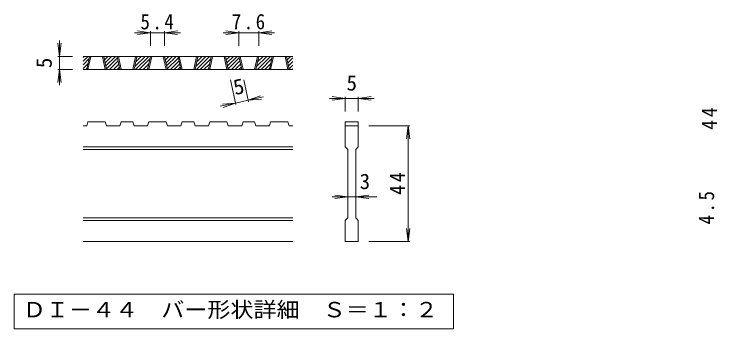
# Model space of a CAD drawing. Units: millimetres on the paper, enlarged 10 times, with parts at other scales. Extents: x -1770 to 2437, y -1938 to 1595.
# Drawn here: x -1770 to -430, y -1189 to -590 of the extents above; entities that cross this region are included whole.
import ezdxf
from ezdxf.enums import TextEntityAlignment as Align

# ---------------------------------------------------------------- set-up
doc = ezdxf.new("R2010")
doc.units = ezdxf.units.MM
doc.header["$LTSCALE"] = 10
doc.layers.add('D-0', color=3, linetype='Continuous', lineweight=9)
doc.layers.add('D-4', color=7, linetype='Continuous', lineweight=9)
doc.styles.add('ＭＳ ゴシック', font='')
doc.styles.get('ＭＳ ゴシック').set_extended_font_data('MS Gothic')

msp = doc.modelspace()

# ---------------------------------------------------------------- linework, layer by layer
at = {"layer": 'D-0'}
for p, q in [((-1638.67, -679.44), (-1629.61, -670.37)), ((-1638.67, -672.37), (-1636.68, -670.37)), ((-1238.67, -670.37), (-1638.67, -670.37)), ((-1638.67, -686.51), (-1627.51, -675.35)), ((-1631.8, -695.37), (-1626.45, -670.37)), ((-1629.3, -695.37), (-1623.95, -670.37)), ((-1601.8, -670.37), (-1596.45, -695.37)), ((-1599.3, -670.37), (-1593.95, -695.37)), ((-1599.13, -671.17), (-1598.33, -670.37)), ((-1597.88, -677), (-1591.26, -670.37)), ((-1596.63, -682.82), (-1584.19, -670.37)), ((-1595.39, -688.65), (-1577.12, -670.37)), ((-1594.14, -694.47), (-1573.08, -673.41)), ((-1587.97, -695.37), (-1571.84, -679.24)), ((-1568.38, -695.37), (-1573.73, -670.37)), ((-1565.88, -695.37), (-1571.23, -670.37)), ((-1538.38, -670.37), (-1543.73, -695.37)), ((-1535.88, -670.37), (-1541.23, -695.37)), ((-1540.06, -689.88), (-1520.55, -670.37)), ((-1538.48, -695.37), (-1513.48, -670.37)), ((-1538.13, -680.89), (-1527.62, -670.37)), ((-1536.21, -671.89), (-1534.69, -670.37)), ((-1531.41, -695.37), (-1511.38, -675.35)), ((-1515.67, -695.37), (-1510.32, -670.37)), ((-1513.17, -695.37), (-1507.82, -670.37)), ((-1485.67, -670.37), (-1480.32, -695.37)), ((-1483.17, -670.37), (-1477.82, -695.37)), ((-1483, -671.17), (-1482.2, -670.37)), ((-1481.75, -677), (-1475.13, -670.37)), ((-1480.5, -682.82), (-1468.05, -670.37)), ((-1479.26, -688.65), (-1460.98, -670.37)), ((-1478.01, -694.47), (-1456.95, -673.41)), ((-1471.84, -695.37), (-1455.7, -679.24)), ((-1452.25, -695.37), (-1457.6, -670.37)), ((-1449.75, -695.37), (-1455.1, -670.37)), ((-1422.25, -670.37), (-1427.6, -695.37)), ((-1419.75, -670.37), (-1425.1, -695.37)), ((-1423.92, -689.88), (-1404.42, -670.37)), ((-1422.34, -695.37), (-1397.34, -670.37)), ((-1422, -680.89), (-1411.49, -670.37)), ((-1420.07, -671.89), (-1418.56, -670.37)), ((-1415.27, -695.37), (-1395.25, -675.35)), ((-1399.53, -695.37), (-1394.18, -670.37)), ((-1397.03, -695.37), (-1391.68, -670.37)), ((-1369.53, -670.37), (-1364.18, -695.37)), ((-1367.03, -670.37), (-1361.68, -695.37)), ((-1366.86, -671.17), (-1366.06, -670.37)), ((-1365.62, -677), (-1358.99, -670.37)), ((-1364.37, -682.82), (-1351.92, -670.37)), ((-1363.12, -688.65), (-1344.85, -670.37)), ((-1361.88, -694.47), (-1340.82, -673.41)), ((-1355.71, -695.37), (-1339.57, -679.24)), ((-1336.12, -695.37), (-1341.47, -670.37)), ((-1333.62, -695.37), (-1338.97, -670.37)), ((-1306.12, -670.37), (-1311.47, -695.37)), ((-1303.62, -670.37), (-1308.97, -695.37)), ((-1307.79, -689.88), (-1288.28, -670.37)), ((-1306.21, -695.37), (-1281.21, -670.37)), ((-1305.87, -680.89), (-1295.35, -670.37)), ((-1303.94, -671.89), (-1302.43, -670.37)), ((-1299.14, -695.37), (-1279.12, -675.35)), ((-1283.4, -695.37), (-1278.05, -670.37)), ((-1280.9, -695.37), (-1275.55, -670.37)), ((-1253.4, -670.37), (-1248.05, -695.37)), ((-1250.9, -670.37), (-1245.55, -695.37)), ((-1250.73, -671.17), (-1249.93, -670.37)), ((-1249.48, -677), (-1242.86, -670.37)), ((-1248.24, -682.82), (-1238.67, -673.26)), ((-1246.99, -688.65), (-1238.67, -680.33)), ((-1638.67, -693.58), (-1629.44, -684.35)), ((-1238.67, -695.37), (-1638.67, -695.37)), ((-1633.4, -695.37), (-1631.36, -693.34)), ((-1580.9, -695.37), (-1570.59, -685.06)), ((-1573.83, -695.37), (-1569.34, -690.88)), ((-1524.33, -695.37), (-1513.31, -684.35)), ((-1517.26, -695.37), (-1515.23, -693.34)), ((-1464.77, -695.37), (-1454.46, -685.06)), ((-1457.7, -695.37), (-1453.21, -690.88)), ((-1408.2, -695.37), (-1397.17, -684.35)), ((-1401.13, -695.37), (-1399.1, -693.34)), ((-1348.64, -695.37), (-1338.32, -685.06)), ((-1341.57, -695.37), (-1337.08, -690.88)), ((-1292.07, -695.37), (-1281.04, -684.35)), ((-1285, -695.37), (-1282.97, -693.34)), ((-1245.75, -694.47), (-1238.67, -687.4)), ((-1239.58, -695.37), (-1238.67, -694.47)), ((-1631.8, -802.87), (-1638.67, -802.87)), ((-1631.8, -802.87), (-1629.3, -795.37)), ((-1596.45, -795.37), (-1629.3, -795.37)), ((-1596.45, -795.37), (-1593.95, -802.87)), ((-1568.38, -802.87), (-1593.95, -802.87)), ((-1568.38, -802.87), (-1565.88, -795.37)), ((-1543.73, -795.37), (-1565.88, -795.37)), ((-1543.73, -795.37), (-1541.23, -802.87)), ((-1515.67, -802.87), (-1541.23, -802.87)), ((-1515.67, -802.87), (-1513.17, -795.37)), ((-1480.32, -795.37), (-1513.17, -795.37)), ((-1477.82, -802.87), (-1480.32, -795.37)), ((-1452.25, -802.87), (-1477.82, -802.87)), ((-1452.25, -802.87), (-1449.75, -795.37)), ((-1427.6, -795.37), (-1449.75, -795.37)), ((-1427.6, -795.37), (-1425.1, -802.87)), ((-1399.53, -802.87), (-1425.1, -802.87)), ((-1399.53, -802.87), (-1397.03, -795.37)), ((-1397.03, -795.37), (-1364.18, -795.37)), ((-1361.68, -802.87), (-1364.18, -795.37)), ((-1336.12, -802.87), (-1361.68, -802.87)), ((-1336.12, -802.87), (-1333.62, -795.37)), ((-1311.47, -795.37), (-1333.62, -795.37)), ((-1311.47, -795.37), (-1308.97, -802.87)), ((-1283.4, -802.87), (-1308.97, -802.87)), ((-1283.4, -802.87), (-1280.9, -795.37)), ((-1280.9, -795.37), (-1248.05, -795.37)), ((-1245.55, -802.87), (-1248.05, -795.37)), ((-1238.67, -802.87), (-1245.55, -802.87)), ((-1138.67, -795.37), (-1113.67, -795.37)), ((-1138.67, -795.37), (-1138.67, -802.87)), ((-1138.67, -802.87), (-1113.67, -802.87)), ((-1138.67, -842.87), (-1138.67, -802.87)), ((-1113.67, -795.37), (-1113.67, -802.87)), ((-1113.67, -802.87), (-1113.67, -842.87)), ((-1238.67, -842.87), (-1638.67, -842.87)), ((-1138.67, -842.87), (-1133.68, -847.87)), ((-1118.68, -847.87), (-1113.67, -842.87)), ((-1238.67, -847.87), (-1638.67, -847.87)), ((-1133.68, -977.87), (-1133.68, -847.87)), ((-1118.68, -847.87), (-1118.68, -977.87)), ((-1238.67, -977.87), (-1638.67, -977.87)), ((-1118.68, -977.87), (-1113.67, -982.87)), ((-1238.67, -982.87), (-1638.67, -982.87)), ((-1113.67, -982.87), (-1113.67, -1022.87)), ((-1238.67, -1022.87), (-1638.67, -1022.87)), ((-1113.67, -1022.87), (-1138.67, -1022.87))]:
    msp.add_line(p, q, dxfattribs=at)
msp.add_lwpolyline([(-1138.67, -1022.87), (-1138.67, -982.87), (-1133.68, -977.87)], dxfattribs=at)
at = {"layer": 'D-0', "color": 7}
msp.add_lwpolyline([(-1770.33, -1122.87), (-1770.33, -1189.32), (-932.02, -1189.32), (-932.02, -1122.87)], close=True, dxfattribs=at)
at = {"layer": 'D-4'}
for p, q in [((-1510.32, -625.37), (-1540.32, -625.37)), ((-1510.32, -625.37), (-1535.1, -622.11)), ((-1510.32, -625.37), (-1535.1, -628.64)), ((-1510.32, -622.37), (-1510.32, -650.37)), ((-1483.17, -625.37), (-1510.32, -625.37)), ((-1483.17, -625.37), (-1458.38, -622.11)), ((-1483.17, -622.37), (-1483.17, -650.37)), ((-1483.17, -625.37), (-1458.38, -628.64)), ((-1483.17, -625.37), (-1453.17, -625.37)), ((-1341.47, -625.37), (-1371.47, -625.37)), ((-1341.47, -625.37), (-1366.25, -622.11)), ((-1341.47, -625.37), (-1366.25, -628.64)), ((-1341.47, -622.37), (-1341.47, -650.37)), ((-1303.62, -625.37), (-1341.47, -625.37)), ((-1303.62, -625.37), (-1278.83, -622.11)), ((-1303.62, -622.37), (-1303.62, -650.37)), ((-1303.62, -625.37), (-1278.83, -628.64)), ((-1303.62, -625.37), (-1273.62, -625.37)), ((-1683.67, -670.37), (-1683.67, -640.37)), ((-1683.67, -670.37), (-1686.94, -645.59)), ((-1683.67, -670.37), (-1680.41, -645.59)), ((-1686.67, -670.37), (-1658.67, -670.37)), ((-1683.67, -670.37), (-1683.67, -695.37)), ((-1683.67, -695.37), (-1686.94, -720.16)), ((-1686.67, -695.37), (-1658.67, -695.37)), ((-1683.67, -695.37), (-1680.41, -720.16)), ((-1683.67, -695.37), (-1683.67, -725.37)), ((-1347.38, -762.21), (-1357.5, -714.93)), ((-1322.93, -756.98), (-1331.93, -714.93)), ((-1323.56, -754.05), (-1300.01, -745.67)), ((-1323.56, -754.05), (-1294.23, -747.77)), ((-1138.67, -750.37), (-1168.67, -750.37)), ((-1138.67, -750.37), (-1163.46, -747.11)), ((-1138.67, -750.37), (-1163.46, -753.64)), ((-1138.67, -747.37), (-1138.67, -775.37)), ((-1113.67, -750.37), (-1138.67, -750.37)), ((-1113.67, -750.37), (-1088.89, -747.11)), ((-1113.67, -747.37), (-1113.67, -775.37)), ((-1113.67, -750.37), (-1088.89, -753.64)), ((-1113.67, -750.37), (-1083.67, -750.37)), ((-1348.01, -759.28), (-1377.34, -765.55)), ((-1348.01, -759.28), (-1372.93, -761.27)), ((-1348.01, -759.28), (-1371.56, -767.65)), ((-1323.56, -754.05), (-1348.01, -759.28)), ((-1323.56, -754.05), (-1298.64, -752.05)), ((-1015.67, -802.87), (-1093.67, -802.87)), ((-1018.67, -802.87), (-1021.94, -827.66)), ((-1018.67, -802.87), (-1015.41, -827.66)), ((-1018.67, -1022.87), (-1018.67, -802.87)), ((-1133.68, -937.87), (-1163.68, -937.87)), ((-1133.68, -937.87), (-1158.46, -934.61)), ((-1133.68, -937.87), (-1158.46, -941.14)), ((-1118.68, -937.87), (-1133.68, -937.87)), ((-1118.68, -937.87), (-1093.89, -934.61)), ((-1118.68, -937.87), (-1093.89, -941.14)), ((-1118.68, -937.87), (-1078.68, -937.87)), ((-1018.67, -1022.87), (-1021.94, -998.09)), ((-1018.67, -1022.87), (-1015.41, -998.09)), ((-1015.67, -1022.87), (-1093.67, -1022.87))]:
    msp.add_line(p, q, dxfattribs=at)

# ---------------------------------------------------------------- texts
at = {"layer": 'D-0', "color": 2, "style": 'ＭＳ ゴシック', "width": 1.1}
msp.add_text('ＤＩ－４４\u3000バー形状詳細\u3000Ｓ＝１：２', height=29.33, dxfattribs=at).set_placement((-1753.67, -1176.1), align=Align.BOTTOM_LEFT)
at = {"layer": 'D-4', "color": 2, "style": 'ＭＳ ゴシック'}
for rotation, p in [(90, (-1689.67, -692.87)), (12.079, (-1346.82, -752.89))]:
    msp.add_text('5', height=29.33, rotation=rotation, dxfattribs=at).set_placement(p, align=Align.BOTTOM_LEFT)
for s, p in [('5', (-1136.17, -744.37)), ('3', (-1111.18, -931.87))]:
    msp.add_text(s, height=29.33, dxfattribs=at).set_placement(p, align=Align.BOTTOM_LEFT)
at = {"layer": 'D-4', "color": 2, "char_height": 29.33, "attachment_point": 7, "style": 'ＭＳ ゴシック'}
for s, insert in [('\\T1.27;\\W0.9;5.4', (-1529.24, -619.37)), ('\\T1.27;\\W0.9;7.6', (-1355.04, -619.37))]:
    msp.add_mtext(s, dxfattribs=dict(at, insert=insert))
at = {"layer": 'D-4', "color": 2, "char_height": 29.33, "attachment_point": 7, "rotation": 90, "style": 'ＭＳ ゴシック'}
for s, insert in [('\\T1.27;\\W0.95;44', (-429.65, -810.37)), ('\\T1.27;\\W0.95;44', (-1024.67, -934.12)), ('\\T1.27;\\W0.9;4.5', (-434.65, -990.44))]:
    msp.add_mtext(s, dxfattribs=dict(at, insert=insert))

doc.saveas('drawing.dxf')
